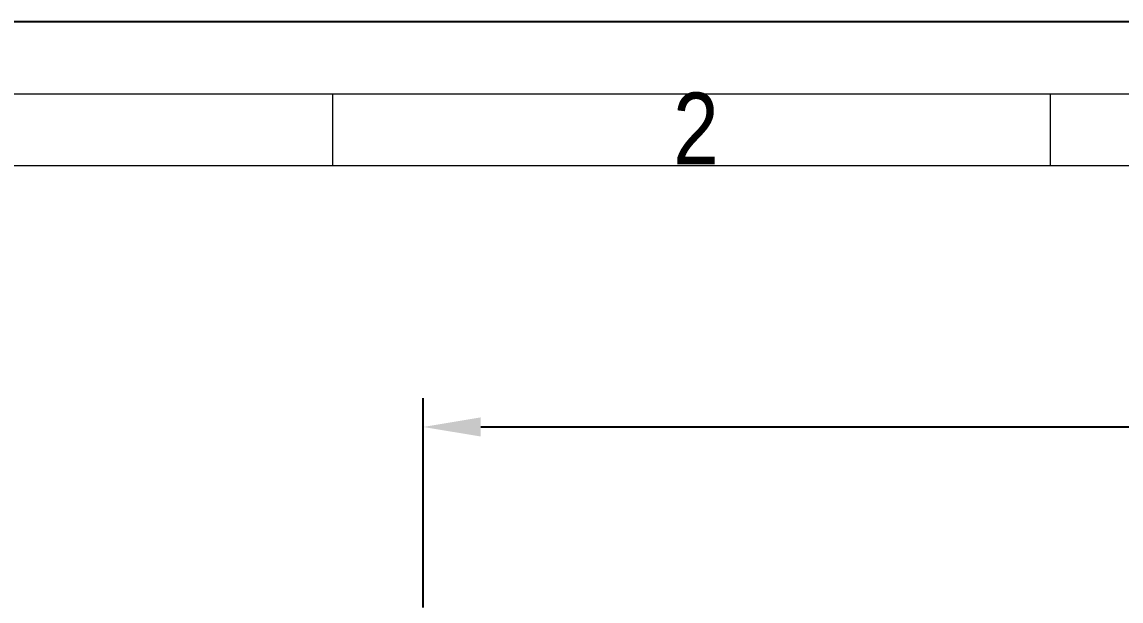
# Model space of a CAD drawing. Header units: millimetres. Extents: x 0 to 4200, y 0 to 2970.
# Drawn here: x 384 to 1149, y 2567 to 2970 of the extents above; entities that cross this region are included whole.
import ezdxf

# ---------------------------------------------------------------- set-up
doc = ezdxf.new("R2010")
doc.units = ezdxf.units.MM
doc.header["$LTSCALE"] = 10
doc.layers.add('Dimension (ANSI)', color=7, linetype='Continuous', lineweight=25)
for name, color, linetype, lineweight, true_color in [('Khung ban ve', 5, 'Continuous', 15, 0x0000ff), ('Manh khung ten', 7, 'Continuous', 15, 0x994c4c), ('Net chu', 30, 'Continuous', 15, 0xff7f00)]:
    doc.layers.add(name, color=color, linetype=linetype, lineweight=lineweight, true_color=true_color)
doc.styles.add('Linh_50', font='')
doc.styles.add('StandardAM_ANSI', font='')
doc.styles.get('Linh_50').set_extended_font_data('VNI-Helve-Condense')
doc.styles.get('StandardAM_ANSI').set_extended_font_data('VNI-Helve-Condense')
doc.dimstyles.new('Default - mm (ANSI)', dxfattribs={"dimscale": 10, "dimtxt": 5, "dimasz": 4, "dimexe": 2, "dimexo": 0.5, "dimgap": 0.8, "dimtad": 1, "dimtoh": 1, "dimdec": 0, "dimrnd": 1e-08, "dimzin": 4, "dimdsep": 46, "dimtxsty": 'StandardAM_ANSI', "dimcen": 0.09, "dimdle": 10, "dimclrd": 256, "dimclre": 256, "dimclrt": 256, "dimadec": 1, "dimazin": 1, "dimtfac": 0.61, "dimtofl": 0, "dimtmove": 0, "dimatfit": 3, "dimldrblk": 'DOT', "dimfxl": 1, "dimtolj": 1, "dimtzin": 4, "dimlwd": -1, "dimlwe": -1, "dimarcsym": 0})

# ---------------------------------------------------------------- blocks, each defined once
blk = doc.blocks.new('Borders A3_Thuong')
at = {"layer": 'Khung ban ve'}
blk.add_line((20, 287), (410, 287), dxfattribs=at)
at = {"layer": 'Manh khung ten', "lineweight": 25}
blk.add_line((420, 297), (0, 297), dxfattribs=at)
at = {"layer": 'Manh khung ten'}
for p, q in [((0, 297), (420, 297)), ((15, 292), (415, 292)), ((60, 292), (60, 287)), ((110, 292), (110, 287))]:
    blk.add_line(p, q, dxfattribs=at)
at = {"layer": 'Net chu', "style": 'Linh_50'}
blk.add_text('2', height=5, dxfattribs=at).set_placement((83.728, 287.078))
blk = doc.blocks.new('*D5')
at = {"layer": 'Defpoints', "color": 0, "transparency": 16777216}
for p in [(1869.27, 2687.92), (663.27, 2557.2), (1869.27, 2557.2)]:
    blk.add_point(p, dxfattribs=at)
at = {"layer": 'Dimension (ANSI)', "transparency": 16777216}
for p, q in [((663.27, 2562.2), (663.27, 2707.92)), ((1869.27, 2562.2), (1869.27, 2707.92)), ((703.27, 2687.92), (1829.27, 2687.92))]:
    blk.add_line(p, q, dxfattribs=at)
for points in [[(703.27, 2694.59), (703.27, 2681.26), (663.27, 2687.92)], [(1829.27, 2694.59), (1829.27, 2681.26), (1869.27, 2687.92)]]:
    blk.add_solid(points, dxfattribs=at)
at = {"layer": 'Dimension (ANSI)', "color": 150, "true_color": 0x0080ff, "transparency": 16777216, "insert": (1203.06, 2746.99), "char_height": 50, "attachment_point": 1, "style": 'StandardAM_ANSI'}
blk.add_mtext('\\A1;1206', dxfattribs=at)
blk = doc.blocks.new('_Dot')
at = {"color": 0, "linetype": 'ByBlock', "lineweight": -2}
blk.add_line((-0.5, 0), (-1, 0), dxfattribs=at)
at = {"color": 0, "linetype": 'ByBlock', "const_width": 0.5}
blk.add_lwpolyline([(-0.25, 0, 1), (0.25, 0, 1)], format="xyb", close=True, dxfattribs=at)

msp = doc.modelspace()

# ---------------------------------------------------------------- block references
at = {"xscale": 10, "yscale": 10, "zscale": 10}
msp.add_blockref('Borders A3_Thuong', (0, 0), dxfattribs=at)

# ---------------------------------------------------------------- dimensions: what is measured, and where the dimension line sits
at = {"layer": 'Dimension (ANSI)'}
dim = msp.add_linear_dim(base=(1869.27, 2687.92), p1=(663.27, 2557.2), p2=(1869.27, 2557.2), dimstyle='Default - mm (ANSI)', override={"dimgap": 0.8, "dimtoh": 0, "dimdec": 0, "dimtol": 0, "dimlim": 0, "dimtp": 0, "dimtm": 0, "dimtdec": 2, "dimatfit": 1}, dxfattribs=at)
dim.commit()
dim.dimension.update_dxf_attribs({"geometry": '*D5', "text_midpoint": (1266.27, 2687.92), "dimtype": 160})

doc.saveas('drawing.dxf')
